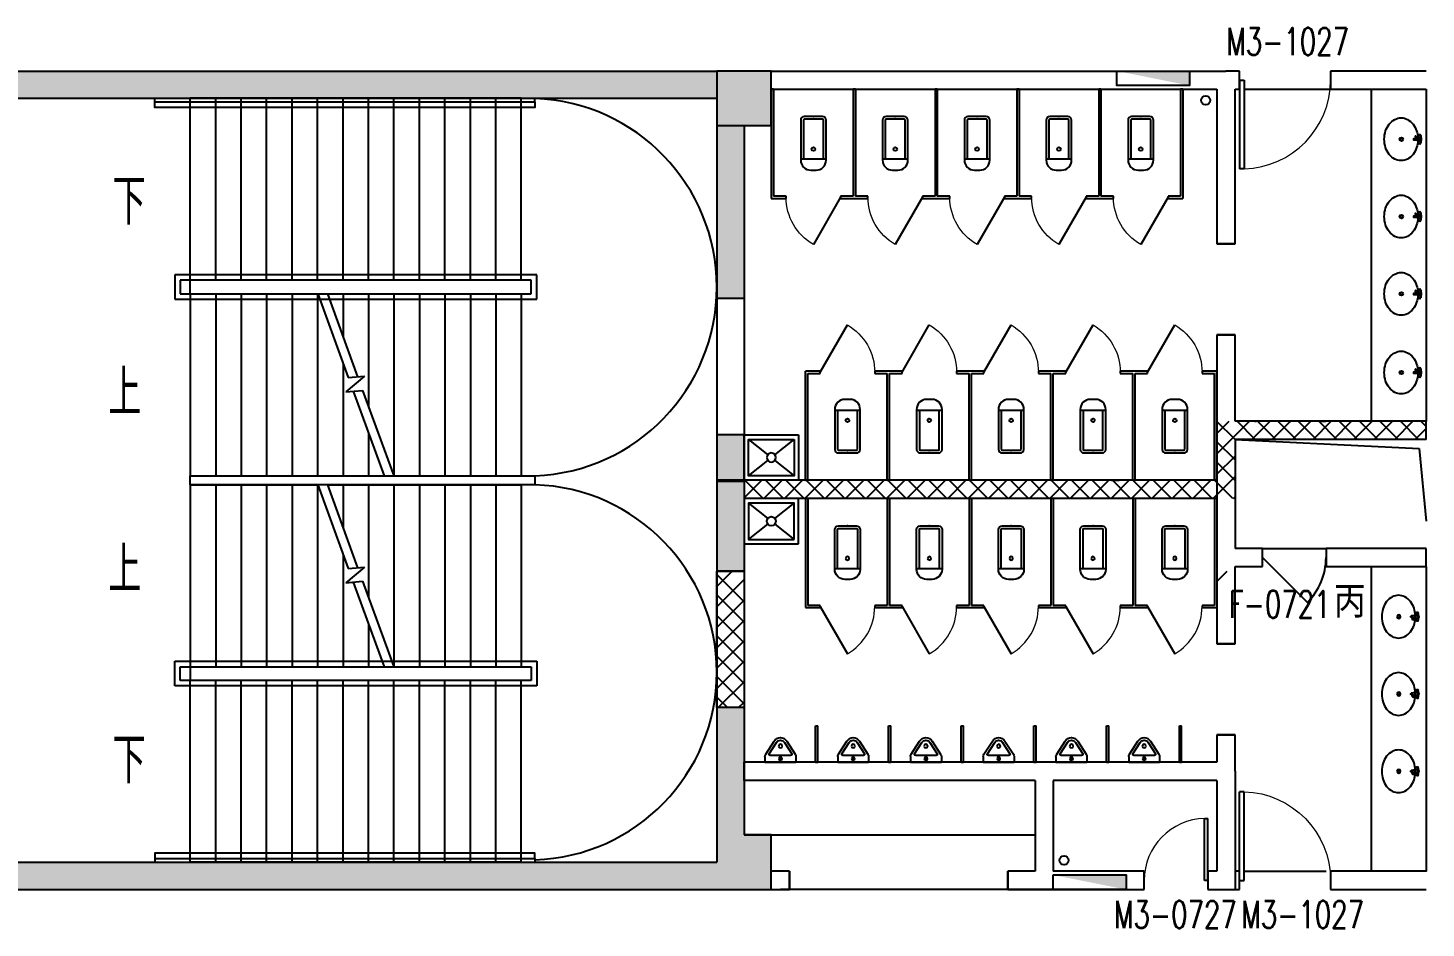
# Model space of a CAD drawing. Extents: x 1456273 to 1532071, y 313528 to 416301.
# Drawn here: x 1466359 to 1481734, y 394641 to 404538 of the extents above; entities that cross this region are included whole.
import ezdxf

# ---------------------------------------------------------------- set-up
doc = ezdxf.new("R2010")
doc.units = 0
doc.header["$LTSCALE"] = 1000
doc.header["$MEASUREMENT"] = 0
doc.linetypes.add('DASH', pattern=[0.35, 0.25, -0.1])
doc.layers.add('body', color=30, linetype='Continuous')
doc.layers.add('消防', color=222, linetype='Continuous')
doc.styles.add('_TCH_DIM', font='SIMPLEX', dxfattribs={"bigfont": 'GBCBIG'})
doc.styles.add('_TCH_WINDOW', font='txt.shx', dxfattribs={"height": 3.5, "bigfont": 'hztxt.shx'})

# ---------------------------------------------------------------- blocks, each defined once
blk = doc.blocks.new('cde')
at = {"layer": '消防'}
blk.add_hatch(color=256, dxfattribs=at).paths.add_polyline_path([(-873426.7166632321, -271674.3896962288), (-874226.7166632321, -271674.3896962288), (-873426.7166632321, -271834.3896962288)])
blk.add_lwpolyline([(-874226.7166632321, -271674.3896962288), (-873426.7166632321, -271674.3896962288), (-873426.7166632321, -271834.3896962288), (-874226.7166632321, -271834.3896962288)], close=True, dxfattribs=at)
blk = doc.blocks.new('$lvtry$00000201')
for p, q in [((-139.7834388052433, -40.0000000100008, 1e-08), (-139.7834388052433, -479.6564289897615, 1e-08)), ((-109.7834388052506, -40.0000000100008, 1e-08), (-109.7834388052433, -469.6564289897615, 1e-08)), ((99.78343880524335, -1.000080374069512e-08, 1e-08), (-99.78343880524335, -1.000080374069512e-08, 1e-08)), ((99.78343880524335, -30.0000000100008, 1e-08), (-99.78343880524335, -30.0000000100008, 1e-08)), ((109.7834388052361, -469.6564289897615, 1e-08), (109.7834388052361, -40.0000000100008, 1e-08)), ((139.7834388052361, -479.6564289897615, 1e-08), (139.7834388052433, -40.0000000100008, 1e-08)), ((139.7834388052361, -469.6564289897615, 1e-08), (-139.7834388052433, -469.6564289897615, 1e-08)), ((-29.78343880524335, -589.6564289897615, 1e-08), (29.78343880523607, -589.6564289897615, 1e-08))]:
    blk.add_line(p, q)
blk.add_circle((0, -358.6146012114659, 1e-08), 20)
for centre, radius, start, end in [((-99.78343880524335, -40.0000000100008, 1e-08), 40, 90, 180), ((-99.78343880525063, -40.0000000100008, 1e-08), 10, 90, 180), ((99.78343880523607, -40.0000000100008, 1e-08), 40, 0, 90), ((99.78343880523607, -40.0000000100008, 1e-08), 10, 0, 90), ((-29.78343880524335, -479.6564289897615, 1e-08), 110, 180, 270), ((29.78343880523607, -479.6564289897615, 1e-08), 110, 270, 0)]:
    blk.add_arc(centre, radius, start, end)
blk.add_point((0, 0))
blk = doc.blocks.new('$TCHSYS$APDOOR2D')
blk.add_line((0.5, 0), (9.094947017729283e-16, 0.8660254037844392))
at = {"lineweight": 13}
blk.add_arc((0.5, 0), 1, 120, 180, dxfattribs=at)
blk = doc.blocks.new('$DorLib2D$00000001')
for p, q in [((0.45, 0.9750000000000001), (0.5000000000000002, 0.9750000000000001)), ((0.45, 0), (0.45, 0.9750000000000001)), ((0.5, 0), (0.5, 0.9750000000000001)), ((0.5, 0), (0.45, 0))]:
    blk.add_line(p, q)
at = {"lineweight": 13}
blk.add_arc((0.475, 0), 0.975, 91.4692835813538, 180, dxfattribs=at)
blk = doc.blocks.new('$lvtry$00000194')
for p, q in [((-16.69233925083245, -26.52828659578518, 1e-08), (-16.69233925083245, -16.69233926081506, 1e-08)), ((16.69233925080334, -26.52828659578518, 1e-08), (16.69233925080334, -16.69233926081506, 1e-08))]:
    blk.add_line(p, q)
at = {"elevation": 1e-08}
blk.add_lwpolyline([(13.72152649859345, -39.03689486999792, -0.06737355819839203), (92.26126355512679, -53.38288950382048, -0.08815154047699353), (166.1700935788249, -92.90564140197239, -0.1052687078231532), (218.0973696844812, -155.2963535393974, -0.1216849278553274), (235, -223.7203959214821, -0.121684927855334), (218.0973696844885, -292.1444383035814, -0.1052687078231275), (166.1700935788467, -354.5351504409991, -0.08815154047698223), (92.26126355514862, -394.057902339162, -0.07896630954085203), (7.275957614183426e-12, -408.7203959214967, -0.07896630954085819), (-92.26126355513406, -394.0579023391729, -0.08815154047700312), (-166.1700935788322, -354.535150441021, -0.1052687078231533), (-218.0973696844885, -292.144438303596, -0.1216849278553274), (-235, -223.7203959215112, -0.1216849278553497), (-218.0973696844958, -155.2963535394192, -0.1052687078231637), (-166.170093578854, -92.90564140199422, -0.08815154047699322), (-92.26126355514862, -53.38288950383139, -0.05993496726570368), (-22.52397154361825, -39.57398654198914, -0.05993496726570368)], format="xyb", dxfattribs=at)
for centre, radius in [((-1.455191522836685e-11, -26.52828659578518, 1e-08), 16.69233925081608), ((-7.275957614183426e-12, -221.4316481974711, 1e-08), 20), ((-7.275957614183426e-12, -221.4316481974711, 1e-08), 15)]:
    blk.add_circle(centre, radius)
for centre, radius, start, end in [((-40.18135723996966, -17.32147236583114, 1e-08), 10.06450358181337, 106.6095606707905, 258.1648168314234), ((-64.2878101370734, 250.1618107285321, 1e-08), 258.7112282179222, 274.7069152505645, 282.3731635936319), ((-74.62124779871374, -196.6875086797954, 1e-08), 172.5795059260873, 71.36004855192897, 79.18732016849276), ((-28.90521497542795, -63.30408876373258, 1e-08), 6.774339234079719, 155.3439801166094, 308.3224154564381), ((-170.98009125526, 35.25583087861014, 1e-08), 166.2489730946692, 324.8410728659358, 338.1337180303948), ((-170.98009125526, 35.25583087861014, 1e-08), 169.652629299969, 324.8410728659358, 331.3523341770557), ((-28.90521497542795, -63.30408876373258, 1e-08), 3.370683028779979, 155.3439801166094, 308.3224154564381), ((100.4320496943401, -178.0699382033345, 1e-08), 169.6526292999691, 132.31406139628, 138.8253227074418), ((100.4320496943401, -178.0699382033345, 1e-08), 166.2489730946693, 125.5326775435753, 138.8253227074418), ((-12.26054571814893, -42.12725045696425, 1e-08), 10.59940537502004, 201.8923753688994, 261.7740202046142), ((-1.455191522836685e-11, -16.69233926081506, 1e-08), 16.69233925081608, 0, 180), ((-381.0866100194544, -98.94153783039656, 1e-08), 372.2172360846195, 2.398242787226626, 6.762688832811939), ((-1.455191522836685e-11, -79.69124362275761, 1e-08), 9.902517937004529, 201.7836930227817, 338.2163069772183), ((64.28781013704429, 250.1618107285321, 1e-08), 258.7112282179222, 257.626836406368, 265.2930847494355), ((381.0866100194253, -98.94153783036745, 1e-08), 372.2172360846195, 170.1008309111423, 177.6017572127734), ((74.62124779877195, -196.6875086797954, 1e-08), 172.5795059260873, 100.8126798315072, 110.4190736218762), ((40.18135723994055, -17.32147236583114, 1e-08), 10.06450358181337, 281.8351831685765, 73.39043932920947)]:
    blk.add_arc(centre, radius, start, end)
blk.add_point((-1.455191522836685e-11, -16.69233926081506, 1e-08))
blk = doc.blocks.new('$DorLib2D$00000114')
at = {"color": 0}
blk.add_line((0.4999999999999964, 3.552713678800501e-15), (-0.2071067811864751, 0.7071067811864857), dxfattribs=at)
blk.add_arc((0.5000000000013856, -1.154631945610163e-12), 1.000000000001696, 135, 180, dxfattribs=at)
blk = doc.blocks.new('$lvtry$00000221')
for p, q in [((-170, 0, 1.00000000000001e-08), (170, -3.637978807091713e-12, 1.00000000000001e-08)), ((-170, -61.14835470659455, 1.00000000000001e-08), (-170, 0, 1.00000000000001e-08)), ((-161.8924622367413, -88.44343865486735, 1.00000000000001e-08), (-69.28203202271834, -230.5818163137155, 1.00000000000001e-08)), ((-124.1736286101077, -91.45901678963855, 1.00000000000001e-08), (-43.30126991269935, -215.5818163076256, 1.00000000000001e-08)), ((-115.7951361627565, -76, 1.00000000000001e-08), (115.7951365941481, -76, 1.00000000000001e-08)), ((43.301270463322, -215.5818162915166, 1.00000000000001e-08), (124.1736290448607, -91.45901678449081, 1.00000000000001e-08)), ((69.28203258278518, -230.5818162812357, 1.00000000000001e-08), (161.8924622535633, -88.44343926462534, 1.00000000000001e-08)), ((170, -61.14835534217491, 1.00000000000001e-08), (170, -3.637978807091713e-12, 1.00000000000001e-08))]:
    blk.add_line(p, q)
for centre, radius in [((0, -38, 1.00000000000001e-08), 17.66628609890358), ((2.156957634724677e-07, -176.9798452330579, 1e-08), 20)]:
    blk.add_circle(centre, radius)
for centre, radius, start, end in [((-120, -61.14835470659455, 1.00000000000001e-08), 50, 180, 213.0863027744521), ((-115.7951361627565, -86, 1.00000000000001e-08), 10, 90, 213.0863027744521), ((115.7951365941481, -86, 1.00000000000001e-08), 10, 326.9136972608397, 90), ((120, -61.14835534217491, 1.00000000000001e-08), 50, 326.9136972608397, 0), ((2.706583472900093e-07, -190.5818162974756, 1.00000000000001e-08), 80.00000000000118, 210.0000000135458, 330.0000000132417), ((2.706583472900093e-07, -190.5818163002696, 1.00000000000001e-08), 49.99999999860439, 210.0000000102977, 330.00000001059)]:
    blk.add_arc(centre, radius, start, end)
blk.add_point((0, -38, 1.00000000000001e-08))
blk = doc.blocks.new('$lvtry$00000012')
for p, q in [((-250, -50, 1e-08), (-39.04344047215272, -218.7652476222793, 1e-08)), ((39.04344047215272, -218.7652476222793, 1e-08), (250, -50, 1e-08)), ((-250, -450, 1e-08), (-39.04344047215272, -281.2347523777207, 1e-08)), ((39.04344047215272, -281.2347523777244, 1e-08), (250, -450, 1e-08))]:
    blk.add_line(p, q)
at = {"elevation": 1e-08}
for points in [[(300, -500), (300, 0), (-300, 0), (-300, -500)], [(250, -450), (250, -50), (-250, -50), (-250, -450)]]:
    blk.add_lwpolyline(points, close=True, dxfattribs=at)
blk.add_circle((0, -250, 1e-08), 50)

msp = doc.modelspace()

# ---------------------------------------------------------------- hatches: boundary and pattern name
at = {"layer": 'body'}
for points in [[(1466134.255570131, 404064.5067243195), (1466134.255570131, 403764.5067243195), (1473934.255570131, 403764.5067243209), (1473934.255570131, 404064.5067243209)], [(1473934.255570123, 403464.5067243769), (1474534.255570123, 403464.5067243769), (1474534.255570123, 404064.5067243769), (1473934.255570123, 404064.5067243769)], [(1474234.255570141, 403464.4989118238), (1473934.255570141, 403464.4989118246), (1473934.255570131, 401564.4989118829), (1474234.255570131, 401564.4989118822)], [(1473934.255570135, 400064.4989118826), (1473934.255570133, 399551.9177172111), (1474234.255570133, 399551.9177172107), (1474234.255570135, 400064.4989118822)], [(1473934.255570021, 399564.5067225902), (1473934.255570128, 398564.4989118826), (1474234.255570128, 398564.4989118822), (1474234.255570048, 399564.5067225902)], [(1473934.255570123, 395664.5067243769), (1474234.255570123, 395664.5067243769), (1474234.255570128, 397064.4989118822), (1473934.255570128, 397064.4989118827)], [(1473934.255570123, 395064.5067243769), (1474534.255570123, 395064.5067243769), (1474534.255570123, 395664.5067243769), (1473934.255570123, 395664.5067243769)], [(1466134.255570131, 395364.5067243188), (1466134.255570131, 395064.5067243188), (1473934.255570131, 395064.5067243201), (1473934.255570131, 395364.5067243201)]]:
    msp.add_hatch(color=256, dxfattribs=at).paths.add_polyline_path(points)

# ---------------------------------------------------------------- linework, layer by layer
for p, q in [((1466134.255570131, 404064.5067243195), (1473934.255570131, 404064.5067243209)), ((1474534.255570123, 404064.5067243769), (1473934.255570123, 404064.5067243769)), ((1473934.255570123, 404064.5067243769), (1473934.255570123, 403464.5067243769)), ((1474534.255570272, 404064.5067243346), (1479534.255570056, 404064.5067243219)), ((1474534.255570123, 403464.5067243769), (1474534.255570123, 404064.5067243769)), ((1479684.255570221, 404064.5067243399), (1479534.255570056, 404064.5067243219)), ((1479684.255570221, 403864.5067243539), (1479684.255570221, 404064.5067243399)), ((1481734.255570022, 404064.5067243648), (1480684.255570068, 404064.50672434)), ((1480684.255570068, 404064.50672434), (1480684.255570068, 403864.5067243459)), ((1466134.255570131, 403764.5067243195), (1473934.255570131, 403764.5067243209)), ((1467934.25557014, 403764.5067243167), (1473934.255570131, 403764.5067243153)), ((1467934.255570131, 403764.5067243783), (1473934.255570123, 403764.5067243769)), ((1471784.255570114, 403764.506724312), (1468144.255570114, 403764.506724312)), ((1468144.255570114, 401764.506724312), (1468144.255570114, 403764.506724312)), ((1468424.255570114, 401764.506724312), (1468424.255570114, 403764.506724312)), ((1468704.255570114, 401764.506724312), (1468704.255570114, 403764.506724312)), ((1468984.255570114, 401764.506724312), (1468984.255570114, 403764.506724312)), ((1469264.255570114, 401764.506724312), (1469264.255570114, 403764.506724312)), ((1469544.255570114, 401764.506724312), (1469544.255570114, 403764.506724312)), ((1469824.255570114, 401764.506724312), (1469824.255570114, 403764.506724312)), ((1470104.255570114, 401764.506724312), (1470104.255570114, 403764.506724312)), ((1470384.255570114, 401764.506724312), (1470384.255570114, 403764.506724312)), ((1470664.255570114, 401764.506724312), (1470664.255570114, 403764.506724312)), ((1470944.255570114, 401764.506724312), (1470944.255570114, 403764.506724312)), ((1471224.255570114, 401764.506724312), (1471224.255570114, 403764.506724312)), ((1471504.255570114, 401764.506724312), (1471504.255570114, 403764.506724312)), ((1471784.255570114, 401764.506724312), (1471784.255570114, 403764.506724312)), ((1473934.255570131, 403764.5067243153), (1473934.255570113, 395364.5067243158)), ((1473934.255570123, 403764.5067243769), (1473934.255570104, 395364.5067243774)), ((1474534.255570272, 403864.5067243208), (1479434.255570055, 403864.5067243316)), ((1474534.255570123, 403864.5067243428), (1474534.255570126, 402664.0067243449)), ((1474559.255570123, 403864.5067243428), (1474534.255570123, 403864.5067243428)), ((1474559.255570123, 403864.5067243428), (1474559.255570126, 402689.0067243449)), ((1475434.255570114, 403864.5067243424), (1475434.255570023, 402689.0067243458)), ((1475459.255570114, 403864.5067243424), (1475434.255570114, 403864.5067243424)), ((1475459.255570114, 403864.5067243424), (1475459.255570126, 402689.0067243458)), ((1476334.255570106, 403864.5067243431), (1476334.255570126, 402689.0067243467)), ((1476359.255570106, 403864.5067243431), (1476334.255570106, 403864.5067243431)), ((1476359.255570106, 403864.5067243431), (1476359.255570126, 402689.0067243468)), ((1477234.255570097, 403864.5067243266), (1477234.255570023, 402689.0067243477)), ((1477259.255570097, 403864.5067243266), (1477234.255570097, 403864.5067243266)), ((1477259.255570097, 403864.5067243266), (1477259.255570126, 402689.0067243477)), ((1478134.255570089, 403864.5067243266), (1478134.255570126, 402689.0067243486)), ((1478159.255570089, 403864.5067243266), (1478134.255570089, 403864.5067243266)), ((1478159.255570089, 403864.5067243266), (1478159.255570126, 402689.0067243486)), ((1479034.25557008, 403864.5067243266), (1479034.255570023, 402689.0067243495)), ((1479059.25557008, 403864.5067243266), (1479034.25557008, 403864.5067243266)), ((1479059.25557008, 403864.5067243266), (1479059.255570023, 402664.0067243496)), ((1479434.255570055, 403864.5067243316), (1479434.255570072, 402164.5067243535)), ((1479634.255570061, 402164.5067243548), (1479634.255570054, 403864.5067243429)), ((1479634.255570054, 403864.5067243429), (1479684.255570221, 403864.5067243539)), ((1479734.255570083, 403864.5067243219), (1480859.255570083, 403864.5067243219)), ((1480684.255570068, 403864.5067243459), (1481734.255570022, 403864.5067243813)), ((1473934.255570123, 403464.5067243769), (1474534.255570123, 403464.5067243769)), ((1473934.255570141, 403464.4989118246), (1473934.255570131, 401564.4989118829)), ((1474234.255570141, 403464.4989118238), (1474234.255570131, 401564.4989118822)), ((1474696.755570068, 402689.0067244747), (1474559.255570126, 402689.0067243449)), ((1474696.755570068, 402664.0067242959), (1474696.755570068, 402689.0067244747)), ((1475434.255570023, 402689.0067243458), (1475296.755570068, 402689.0067244752)), ((1475296.755570068, 402689.0067244752), (1475296.755570068, 402664.0067242951)), ((1475596.755570068, 402689.0067243664), (1475459.255570126, 402689.0067243458)), ((1475596.755570068, 402664.006724346), (1475596.755570068, 402689.0067243664)), ((1476334.255570126, 402689.0067243467), (1476196.755570068, 402689.006724367)), ((1476196.755570068, 402689.006724367), (1476196.755570068, 402664.0067243466)), ((1476496.755570068, 402689.0067243369), (1476359.255570126, 402689.0067243468)), ((1476496.755570068, 402664.0067243469), (1476496.755570068, 402689.0067243369)), ((1477234.255570023, 402689.0067243477), (1477096.755570068, 402689.0067243375)), ((1477096.755570068, 402689.0067243375), (1477096.755570068, 402664.0067243475)), ((1477396.755570068, 402689.0067244095), (1477259.255570126, 402689.0067243477)), ((1477396.755570068, 402664.0067243479), (1477396.755570068, 402689.0067244095)), ((1478134.255570126, 402689.0067243486), (1477996.755570068, 402689.0067244101)), ((1477996.755570068, 402689.0067244101), (1477996.755570068, 402664.0067243485)), ((1478296.755570068, 402689.0067242976), (1478159.255570126, 402689.0067243486)), ((1478296.755570068, 402664.0067243059), (1478296.755570068, 402689.0067242976)), ((1479034.255570023, 402689.0067243495), (1478896.755570068, 402689.0067242982)), ((1478896.755570068, 402689.0067242982), (1478896.755570068, 402664.0067243102)), ((1474534.255570126, 402664.0067243449), (1474696.755570068, 402664.0067242959)), ((1475296.755570068, 402664.0067242951), (1475446.755570123, 402664.0067243438)), ((1475446.755570114, 402664.0067243424), (1475596.755570068, 402664.006724346)), ((1476196.755570068, 402664.0067243466), (1476346.755570114, 402664.0067243433)), ((1476346.755570106, 402664.0067243431), (1476496.755570068, 402664.0067243469)), ((1477096.755570068, 402664.0067243475), (1477246.755570106, 402664.006724344)), ((1477246.755570097, 402664.0067243431), (1477396.755570068, 402664.0067243479)), ((1477996.755570068, 402664.0067243485), (1478146.755570097, 402664.006724344)), ((1478146.755570089, 402664.0067243431), (1478296.755570068, 402664.0067243059)), ((1478896.755570068, 402664.0067243102), (1479059.255570023, 402664.0067243496)), ((1479434.255570072, 402164.5067243535), (1479634.255570061, 402164.5067243548)), ((1467974.255569894, 401824.5067242992), (1467974.255569894, 401554.5067242992)), ((1471954.255569894, 401824.5067242992), (1467974.255569894, 401824.5067242992)), ((1468034.255570475, 401764.5067243304), (1468034.255570475, 401614.5067242992)), ((1471894.255570475, 401764.5067243304), (1468034.255570475, 401764.5067243304)), ((1468144.255570114, 401614.506724312), (1468144.255570114, 401764.506724312)), ((1471784.255570114, 401764.506724312), (1468144.255570114, 401764.506724312)), ((1471894.255570475, 401614.5067242992), (1471894.255570475, 401764.5067243304)), ((1471954.255569894, 401554.5067242992), (1471954.255569894, 401824.5067242992)), ((1468034.255570475, 401614.5067242992), (1471894.255570475, 401614.5067242992)), ((1468144.255570114, 401614.506724312), (1469547.046172309, 401614.5067242968)), ((1468144.255570114, 401614.506724312), (1468144.255570114, 399614.506724312)), ((1468424.255570114, 401614.506724312), (1468424.255570114, 399614.506724312)), ((1468704.255570114, 401614.506724312), (1468704.255570114, 399614.506724312)), ((1468984.255570114, 401614.506724312), (1468984.255570114, 399614.506724312)), ((1469264.255570114, 401614.506724312), (1469264.255570114, 399614.506724312)), ((1469544.255570114, 401614.506724312), (1469544.255570114, 399614.506724312)), ((1469547.046172412, 401614.5067242968), (1469881.960414826, 400694.4126518515)), ((1469653.464967712, 401614.5067242968), (1471784.255570114, 401614.506724312)), ((1469653.464967761, 401614.5067242968), (1469985.093841764, 400703.4383890069)), ((1469824.255570114, 401614.506724312), (1469824.255570068, 401145.301772708)), ((1470104.255570114, 401614.506724312), (1470104.255570129, 400376.071003503)), ((1470384.255570114, 401614.506724312), (1470384.255570114, 399614.506724312)), ((1470664.255570114, 401614.506724312), (1470664.255570114, 399614.506724312)), ((1470944.255570114, 401614.506724312), (1470944.255570114, 399614.506724312)), ((1471224.255570114, 401614.506724312), (1471224.255570114, 399614.506724312)), ((1471504.255570114, 401614.506724312), (1471504.255570114, 399614.506724312)), ((1471784.255570114, 401614.506724312), (1471784.255570114, 399614.506724312)), ((1467974.255569894, 401554.5067242992), (1471954.255569894, 401554.5067242992)), ((1473934.255570156, 401564.4989118826), (1473934.255570142, 397064.4989118826)), ((1473934.255570147, 401564.4989119441), (1473934.255570133, 397064.4989119441)), ((1474234.255570131, 401564.4989118822), (1473934.255570131, 401564.4989118829)), ((1474234.255570142, 401564.4989118822), (1474234.255570128, 397064.4989118822)), ((1479634.255570068, 401164.5067243549), (1479434.25557008, 401164.5067243535)), ((1479434.25557008, 401164.5067243535), (1479434.255570082, 400114.5067243046)), ((1479634.255570079, 400214.506724293), (1479634.255570068, 401164.5067243549)), ((1469824.255570068, 400852.9424448386), (1469824.255570114, 399614.506724312)), ((1470059.712476528, 400709.9686487518), (1469853.672079382, 400537.0709988508)), ((1469881.960414826, 400694.4126518515), (1470059.712476528, 400709.9686487518)), ((1474909.255570134, 399564.5067225982), (1474909.255570126, 400765.006722582)), ((1475071.755570068, 400765.006722654), (1474909.255570126, 400765.006722582)), ((1474934.255570134, 399564.5067225982), (1474934.255570126, 400740.006722582)), ((1474934.255570126, 400740.006722582), (1475071.755570068, 400740.0067226916)), ((1475071.755570068, 400740.0067226916), (1475071.755570068, 400765.006722654)), ((1475821.755570125, 400765.0067225818), (1475671.755570068, 400765.0067226538)), ((1475671.755570068, 400765.0067226538), (1475671.755570068, 400740.0067226923)), ((1475671.755570068, 400740.0067226923), (1475809.255570126, 400740.006722583)), ((1475809.255570125, 399564.5067225992), (1475809.255570126, 400740.006722583)), ((1475971.755570068, 400765.0067225831), (1475821.755570117, 400765.0067225818)), ((1475834.255570125, 399564.5067225992), (1475834.255570126, 400740.006722583)), ((1475834.255570126, 400740.006722583), (1475971.755570068, 400740.0067225531)), ((1475971.755570068, 400740.0067225531), (1475971.755570068, 400765.0067225831)), ((1476721.755570117, 400765.0067225827), (1476571.755570068, 400765.0067225838)), ((1476571.755570068, 400765.0067225838), (1476571.755570068, 400740.0067225538)), ((1476571.755570068, 400740.0067225538), (1476709.255570126, 400740.0067225839)), ((1476709.255570117, 399564.5067225992), (1476709.255570126, 400740.0067225839)), ((1476871.755570068, 400765.006722584), (1476721.755570109, 400765.0067225818)), ((1476734.255570117, 399564.5067225992), (1476734.255570126, 400740.0067225839)), ((1476734.255570126, 400740.0067225839), (1476871.755570068, 400740.0067225953)), ((1476871.755570068, 400740.0067225953), (1476871.755570068, 400765.006722584)), ((1477621.755570109, 400765.0067225827), (1477471.755570068, 400765.0067225847)), ((1477471.755570068, 400765.0067225847), (1477471.755570068, 400740.0067225959)), ((1477471.755570068, 400740.0067225959), (1477609.255570126, 400740.0067225848)), ((1477609.255570109, 399564.5067225992), (1477609.255570126, 400740.0067225848)), ((1477771.755570068, 400765.0067225849), (1477621.7555701, 400765.0067225818)), ((1477634.255570109, 399564.5067225992), (1477634.255570126, 400740.0067225848)), ((1477634.255570126, 400740.0067225848), (1477771.755570068, 400740.006722555)), ((1477771.755570068, 400740.006722555), (1477771.755570068, 400765.0067225849)), ((1478521.7555701, 400765.0067225827), (1478371.755570068, 400765.0067225856)), ((1478371.755570068, 400765.0067225856), (1478371.755570068, 400740.0067225557)), ((1478371.755570068, 400740.0067225557), (1478509.255570126, 400740.0067225858)), ((1478509.2555701, 399564.5067225992), (1478509.255570126, 400740.0067225858)), ((1478671.755570068, 400765.0067226109), (1478521.755570092, 400765.0067225818)), ((1478534.2555701, 399564.5067225992), (1478534.255570126, 400740.0067225858)), ((1478534.255570126, 400740.0067225858), (1478671.755570068, 400740.0067226955)), ((1478671.755570068, 400740.0067226955), (1478671.755570068, 400765.0067226109)), ((1479434.255570126, 400765.0067225867), (1479271.755570068, 400765.0067226141)), ((1479271.755570068, 400765.0067226141), (1479271.755570068, 400740.0067226962)), ((1479271.755570068, 400740.0067226962), (1479409.255570126, 400740.0067225867)), ((1479409.255570092, 399564.5067225827), (1479409.255570126, 400740.0067225867)), ((1479434.255570092, 399564.5067225827), (1479434.255570126, 400765.0067225867)), ((1469853.672079382, 400537.0709988508), (1470039.72476765, 400553.3534277835)), ((1469936.591340715, 400544.3276906282), (1470275.04617245, 399614.5067242968)), ((1470039.72476765, 400553.3534277835), (1470381.464967768, 399614.5067242968)), ((1479434.255570082, 400079.4920634076), (1479569.270230963, 400214.5067242892)), ((1479434.255570081, 399854.98566038), (1479793.776633992, 400214.5067242908)), ((1479634.255570083, 400011.9548753162), (1479434.255570082, 400211.9548753164)), ((1481734.255570055, 400214.5067243046), (1479634.255570079, 400214.506724293)), ((1479856.210124121, 400014.5067243049), (1479656.210124136, 400214.5067242899)), ((1479818.283037032, 400014.506724305), (1480018.28303702, 400214.5067242924)), ((1480080.716527147, 400014.5067243049), (1479880.716527161, 400214.5067242914)), ((1480042.789440059, 400014.5067243049), (1480242.789440048, 400214.5067242939)), ((1480305.222930174, 400014.5067243049), (1480105.222930186, 400214.5067242931)), ((1480267.295843086, 400014.5067243049), (1480467.295843077, 400214.5067242956)), ((1480529.729333201, 400014.5067243048), (1480329.729333211, 400214.5067242946)), ((1480491.802246113, 400014.5067243049), (1480691.802246105, 400214.5067242972)), ((1480754.235736228, 400014.5067243048), (1480554.235736236, 400214.5067242963)), ((1480716.308649139, 400014.5067243049), (1480916.308649133, 400214.5067242987)), ((1480978.742139255, 400014.5067243048), (1480778.742139261, 400214.5067242979)), ((1480940.815052166, 400014.5067243048), (1481140.815052161, 400214.5067243003)), ((1481203.248542281, 400014.5067243048), (1481003.248542286, 400214.5067242995)), ((1481165.321455193, 400014.5067243048), (1481365.32145519, 400214.506724302)), ((1481427.754945308, 400014.5067243046), (1481227.754945312, 400214.5067243011)), ((1481389.827858219, 400014.5067243046), (1481589.827858218, 400214.5067243035)), ((1481652.261348335, 400014.5067243046), (1481452.261348337, 400214.5067243027)), ((1481734.255570067, 400157.0189055988), (1481676.767751362, 400214.5067243042)), ((1481734.255570055, 400014.5067243046), (1481734.255570055, 400214.5067243046)), ((1470104.255570129, 400083.7116757352), (1470104.255570114, 399614.506724312)), ((1473934.255570135, 400064.4989118826), (1473934.255570133, 399551.9177172111)), ((1474234.255570135, 400064.4989118822), (1473934.255570135, 400064.4989118826)), ((1474234.255570135, 400064.4989118822), (1474234.255570133, 399551.9177172107)), ((1479434.255570082, 400114.5067243053), (1479434.255569953, 399564.5067225894)), ((1481614.334261246, 400014.5067243046), (1481734.255570072, 400134.4280331311)), ((1479634.255570082, 399787.4484722898), (1479434.255570082, 399987.4484722908)), ((1479634.255570083, 400014.506724305), (1481660.427838018, 399913.6404129512)), ((1479634.255569991, 400014.5067242905), (1479634.255570082, 399464.5067225972)), ((1481734.255570055, 400014.5067243046), (1479634.255569991, 400014.5067242905)), ((1481660.427838018, 399913.6404129512), (1481734.2555701, 399114.5067243021)), ((1479434.25557008, 399630.4792573521), (1479634.255570082, 399830.4792573547)), ((1479634.255570082, 399562.9420692632), (1479434.255570081, 399762.9420692651)), ((1468144.255570114, 399614.506724312), (1470275.046172449, 399614.5067242968)), ((1470381.4649678, 399614.5067242968), (1471784.255570114, 399614.506724312)), ((1479392.789440043, 399364.5067242886), (1479634.255570082, 399605.972854328)), ((1468144.255570114, 399514.5067243123), (1469547.046172517, 399514.5067242968)), ((1468144.255570114, 399514.5067243123), (1468144.255570114, 397514.5067243123)), ((1468424.255570114, 399514.5067243123), (1468424.255570114, 397514.5067243123)), ((1468704.255570114, 399514.5067243123), (1468704.255570114, 397514.5067243123)), ((1468984.255570114, 399514.5067243123), (1468984.255570114, 397514.5067243123)), ((1469264.255570114, 399514.5067243123), (1469264.255570114, 397514.5067243123)), ((1469544.255570114, 399514.5067243123), (1469544.255570114, 397514.5067243123)), ((1469547.046172473, 399514.5067242968), (1469881.960415001, 398594.4126513555)), ((1469653.464967876, 399514.5067242968), (1471784.255570114, 399514.5067243123)), ((1469653.464967822, 399514.5067242968), (1469985.093842029, 398603.4383885188)), ((1469824.255570114, 399514.5067243123), (1469824.255570129, 399045.3017730287)), ((1470104.255570114, 399514.5067243123), (1470104.255570129, 398276.0710037578)), ((1470384.255570114, 399514.5067243123), (1470384.255570114, 397514.5067243123)), ((1470664.255570114, 399514.5067243123), (1470664.255570114, 397514.5067243123)), ((1470944.255570114, 399514.5067243123), (1470944.255570114, 397514.5067243123)), ((1471224.255570114, 399514.5067243123), (1471224.255570114, 397514.5067243123)), ((1471504.255570114, 399514.5067243123), (1471504.255570114, 397514.5067243123)), ((1471784.255570114, 399514.5067243123), (1471784.255570114, 397514.5067243123)), ((1473934.255570021, 399564.5067225902), (1473934.255570128, 398564.4989118826)), ((1474234.255570048, 399564.5067225902), (1473934.255570021, 399564.5067225902)), ((1474234.255570133, 399551.9177172107), (1473934.255570133, 399551.9177172111)), ((1474234.255570139, 399369.6201222854), (1474429.142170436, 399564.5067225832)), ((1474234.255570048, 399564.5067225902), (1474234.255570128, 398564.4989118822)), ((1479434.255569953, 399564.5067225894), (1474234.255570048, 399564.5067225902)), ((1474444.537242415, 399364.5067225975), (1474244.53724243, 399564.5067225826)), ((1474453.648573477, 399364.5067225975), (1474653.648573464, 399564.5067225838)), ((1474669.043645442, 399364.5067225971), (1474469.043645456, 399564.5067225833)), ((1474678.154976503, 399364.5067225971), (1474878.154976491, 399564.5067225845)), ((1474893.55004847, 399364.5067225965), (1474693.550048483, 399564.5067225839)), ((1474902.66137953, 399364.5067225965), (1475102.661379518, 399564.5067225851)), ((1474909.255570134, 399564.5067225982), (1474934.255570134, 399564.5067225982)), ((1475118.056451497, 399364.5067225961), (1474918.056451509, 399564.5067225846)), ((1475127.167782556, 399364.506722596), (1475327.167782546, 399564.5067225858)), ((1475342.562854524, 399364.5067225955), (1475142.562854534, 399564.5067225852)), ((1475351.674185582, 399364.5067225955), (1475551.674185573, 399564.5067225863)), ((1475567.069257552, 399364.506722595), (1475367.069257561, 399564.5067225858)), ((1475576.180588609, 399364.506722595), (1475776.1805886, 399564.5067225869)), ((1475791.575660579, 399364.5067225944), (1475591.575660587, 399564.5067225863)), ((1475800.686991635, 399364.5067225944), (1476000.686991628, 399564.5067225875)), ((1475809.255570125, 399564.5067225992), (1475834.255570125, 399564.5067225992)), ((1476016.082063606, 399364.506722594), (1475816.082063613, 399564.506722587)), ((1476025.193394661, 399364.5067225939), (1476225.193394655, 399564.5067225882)), ((1476240.588466633, 399364.5067225936), (1476040.588466639, 399564.5067225879)), ((1476249.699797687, 399364.5067225934), (1476449.699797683, 399564.5067225889)), ((1476465.09486966, 399364.506722593), (1476265.094869665, 399564.5067225883)), ((1476474.206200713, 399364.506722593), (1476674.20620071, 399564.5067225895)), ((1476689.601272688, 399364.5067225924), (1476489.601272691, 399564.5067225889)), ((1476698.712603739, 399364.5067225924), (1476898.712603737, 399564.5067225901)), ((1476709.255570117, 399564.5067225992), (1476734.255570117, 399564.5067225992)), ((1476914.107675715, 399364.5067225918), (1476714.107675717, 399564.5067225896)), ((1476923.219006766, 399364.5067225918), (1477123.219006764, 399564.5067225908)), ((1477138.614078742, 399364.5067225914), (1476938.614078743, 399564.5067225902)), ((1477147.725409792, 399364.5067225914), (1477347.725409792, 399564.5067225912)), ((1477363.12048177, 399364.506722591), (1477163.12048177, 399564.506722591)), ((1477372.231812818, 399364.5067225909), (1477572.231812819, 399564.5067225919)), ((1477587.626884797, 399364.5067225904), (1477387.626884796, 399564.5067225916)), ((1477596.738215844, 399364.5067225904), (1477796.738215847, 399564.5067225926)), ((1477609.255570109, 399564.5067225992), (1477634.255570109, 399564.5067225992)), ((1477812.133287824, 399364.5067225898), (1477612.133287822, 399564.5067225921)), ((1477821.244618871, 399364.50672259), (1478021.244618874, 399564.5067225933)), ((1478036.639690851, 399364.5067225893), (1477836.639690848, 399564.5067225927)), ((1478045.751021897, 399364.5067225894), (1478245.751021901, 399564.5067225939)), ((1478261.146093878, 399364.5067225889), (1478061.146093874, 399564.5067225934)), ((1478270.257424923, 399364.5067225888), (1478470.257424929, 399564.5067225944)), ((1478485.652496906, 399364.5067225883), (1478285.6524969, 399564.506722594)), ((1478494.763827949, 399364.5067225883), (1478694.763827956, 399564.5067225951)), ((1478509.2555701, 399564.5067225992), (1478534.2555701, 399564.5067225992)), ((1478710.158899933, 399364.5067225879), (1478510.158899926, 399564.5067225947)), ((1478719.270230975, 399364.5067225879), (1478919.270230983, 399564.5067225958)), ((1478934.66530296, 399364.5067225873), (1478734.665302952, 399564.5067225953)), ((1478943.776634002, 399364.5067225874), (1479143.776634011, 399564.5067225964)), ((1479159.171705987, 399364.5067225868), (1478959.171705978, 399564.5067225959)), ((1479168.283037028, 399364.5067225868), (1479368.283037038, 399564.5067225969)), ((1479383.678109015, 399364.5067225863), (1479183.678109004, 399564.5067225966)), ((1479608.184512031, 399364.5067242882), (1479408.184512019, 399564.5067242996)), ((1479409.255570092, 399564.5067225827), (1479434.255570092, 399564.5067225827)), ((1479434.255570093, 399564.5067225973), (1479434.255570095, 399364.4760940681)), ((1479634.255570082, 399464.5067225972), (1479634.255570167, 398814.5067243173)), ((1479434.255570201, 399364.5067225879), (1474234.255570047, 399364.5067225888)), ((1474909.255570134, 399364.4760940672), (1474909.255570126, 398163.976093987)), ((1474934.255570134, 399364.4760940672), (1474909.255570134, 399364.4760940672)), ((1474934.255570134, 399364.4760940672), (1474934.255570126, 398188.9760941226)), ((1475809.255570125, 399364.4760940663), (1475809.255570126, 398188.9760941217)), ((1475834.255570125, 399364.4760940663), (1475809.255570125, 399364.4760940663)), ((1475834.255570125, 399364.4760940663), (1475834.255570126, 398188.9760941217)), ((1476709.255570117, 399364.4760940663), (1476709.255570126, 398188.9760941208)), ((1476734.255570117, 399364.4760940663), (1476709.255570117, 399364.4760940663)), ((1476734.255570117, 399364.4760940663), (1476734.255570126, 398188.9760941208)), ((1477609.255570109, 399364.4760940663), (1477609.255570023, 398188.9760941198)), ((1477634.255570109, 399364.4760940663), (1477609.255570109, 399364.4760940663)), ((1477634.255570109, 399364.4760940663), (1477634.255570023, 398188.9760941198)), ((1478509.2555701, 399364.4760940663), (1478509.255570023, 398188.9760941189)), ((1478534.2555701, 399364.4760940663), (1478509.2555701, 399364.4760940663)), ((1478534.2555701, 399364.4760940663), (1478534.255570023, 398188.9760941189)), ((1479409.255570092, 399364.4760940827), (1479409.255570023, 398188.976094118)), ((1479434.255570092, 399364.4760940827), (1479409.255570092, 399364.4760940827)), ((1479434.255570201, 399364.5067225879), (1479434.255570083, 398714.5067243027)), ((1479434.255570092, 399364.4760940827), (1479434.255570023, 398163.9760939823)), ((1479617.295843069, 399364.5067242882), (1479634.255570082, 399381.4664513011)), ((1469824.255570129, 398752.9424450877), (1469824.255570114, 397514.5067243123)), ((1479434.255570083, 398714.5067243028), (1479434.255570101, 397764.506724333)), ((1479934.255570148, 398814.5067243294), (1479634.255570167, 398814.5067243173)), ((1479934.255570056, 398814.5067239675), (1480634.255570056, 398814.5067239673)), ((1479934.255570148, 398614.5067243), (1479934.255570148, 398814.5067243294)), ((1481734.255570055, 398814.5067243021), (1480634.255570148, 398814.5067243244)), ((1480634.255570148, 398814.5067243244), (1480634.255570148, 398614.5067242958)), ((1481734.255570055, 398614.5067243021), (1481734.255570055, 398814.5067243021)), ((1470059.712476528, 398609.9686487521), (1469853.672079382, 398437.0709988512)), ((1469881.960415001, 398594.4126513555), (1470059.712476528, 398609.9686487521)), ((1473934.255570146, 398396.1009149259), (1474102.653567102, 398564.4989118823)), ((1474234.255570128, 398564.4989118822), (1473934.255570128, 398564.4989118826)), ((1474234.255570131, 398227.7499784123), (1473934.255570146, 398527.7499783975)), ((1479434.255570099, 398452.2563797411), (1479546.503946914, 398564.5047565558)), ((1479634.255570085, 398614.5067243148), (1479934.255570148, 398614.5067243)), ((1479634.255570125, 397764.506724333), (1479634.255570085, 398614.5067243148)), ((1480634.255570148, 398614.5067242958), (1481734.255570055, 398614.5067243021)), ((1469853.672079382, 398437.0709988512), (1470039.724767911, 398453.353427295)), ((1469936.591340885, 398444.327690132), (1470275.046172447, 397514.5067243304)), ((1470039.724767911, 398453.353427295), (1470381.464967772, 397514.5067243304)), ((1473934.255570145, 398171.5945118986), (1474234.255570132, 398471.5945118855)), ((1474234.255570131, 398003.2435753864), (1473934.255570146, 398303.2435753716)), ((1473934.255570144, 397947.0881088711), (1474234.255570131, 398247.0881088582)), ((1474234.25557013, 397778.7371723603), (1473934.255570145, 398078.7371723454)), ((1474909.255570126, 398163.976093987), (1475071.755570068, 398163.9760940003)), ((1475071.755570068, 398188.9760940917), (1474934.255570126, 398188.9760941226)), ((1475071.755570068, 398163.9760940003), (1475071.755570068, 398188.9760940917)), ((1475809.255570126, 398188.9760941217), (1475671.755570068, 398188.9760940911)), ((1475671.755570068, 398188.9760940911), (1475671.755570068, 398163.9760940638)), ((1475671.755570068, 398163.9760940638), (1475821.755570125, 398163.9760940836)), ((1475821.755570117, 398163.9760940836), (1475971.755570068, 398163.9760941216)), ((1475971.755570068, 398188.9760941322), (1475834.255570126, 398188.9760941217)), ((1475971.755570068, 398163.9760941216), (1475971.755570068, 398188.9760941322)), ((1476709.255570126, 398188.9760941208), (1476571.755570068, 398188.9760941315)), ((1476571.755570068, 398188.9760941315), (1476571.755570068, 398163.9760941209)), ((1476571.755570068, 398163.9760941209), (1476721.755570117, 398163.9760940827)), ((1476721.755570109, 398163.9760940836), (1476871.755570068, 398163.9760941206)), ((1476871.755570068, 398188.9760942278), (1476734.255570126, 398188.9760941208)), ((1476871.755570068, 398163.9760941206), (1476871.755570068, 398188.9760942278)), ((1477609.255570023, 398188.9760941198), (1477471.755570068, 398188.9760942271)), ((1477471.755570068, 398188.9760942271), (1477471.755570068, 398163.9760941199)), ((1477471.755570068, 398163.9760941199), (1477621.755570109, 398163.9760940827)), ((1477621.7555701, 398163.9760940836), (1477771.755570068, 398163.976093984)), ((1477771.755570068, 398188.976094089), (1477634.255570023, 398188.9760941198)), ((1477771.755570068, 398163.976093984), (1477771.755570068, 398188.976094089)), ((1478509.255570023, 398188.9760941189), (1478371.755570068, 398188.9760940884)), ((1478371.755570068, 398188.9760940884), (1478371.755570068, 398163.9760939834)), ((1478371.755570068, 398163.9760939834), (1478521.7555701, 398163.9760940827)), ((1478521.755570092, 398163.9760940836), (1478671.755570068, 398163.9760940424)), ((1478671.755570068, 398188.9760941293), (1478534.255570023, 398188.9760941189)), ((1478671.755570068, 398163.9760940424), (1478671.755570068, 398188.9760941293)), ((1479409.255570023, 398188.976094118), (1479271.755570068, 398188.9760941286)), ((1479271.755570068, 398188.9760941286), (1479271.755570068, 398163.9760939757)), ((1479271.755570068, 398163.9760939757), (1479434.255570023, 398163.9760939823)), ((1470104.255570129, 397983.7116757505), (1470104.255570114, 397514.5067243123)), ((1473934.255570144, 397722.5817058437), (1474234.255570131, 398022.5817058306)), ((1474234.255570129, 397554.2307693342), (1473934.255570144, 397854.2307693195)), ((1473934.255570143, 397498.0753028162), (1474234.25557013, 397798.0753028033)), ((1479434.255570101, 397764.506724333), (1479634.255570125, 397764.506724333)), ((1474234.255570129, 397329.7243663082), (1473934.255570143, 397629.7243662933)), ((1467974.255570475, 397304.5067242992), (1467974.255570475, 397574.5067242992)), ((1467974.255570475, 397574.5067242992), (1471954.255569894, 397574.5067242992)), ((1468034.255570475, 397364.5067242992), (1468034.255570475, 397514.5067243304)), ((1468034.255570475, 397514.5067243304), (1471894.255569894, 397514.5067243304)), ((1468144.255570114, 397514.5067243123), (1468144.255570114, 397364.5067243123)), ((1468144.255570114, 397514.5067243123), (1470275.046172451, 397514.5067243303)), ((1470381.464967826, 397514.5067243303), (1471784.255570114, 397514.5067243123)), ((1471894.255569894, 397514.5067243304), (1471894.255569894, 397364.5067242992)), ((1471954.255569894, 397574.5067242992), (1471954.255569894, 397304.5067242992)), ((1473934.255570142, 397273.5688997888), (1474234.255570129, 397573.5688997757)), ((1471954.255569894, 397304.5067242992), (1467974.255570475, 397304.5067242992)), ((1471894.255569894, 397364.5067242992), (1468034.255570475, 397364.5067242992)), ((1471784.255570114, 397364.5067243123), (1468144.255570114, 397364.5067243123)), ((1468144.255570114, 395364.5067243123), (1468144.255570114, 397364.5067243123)), ((1468424.255570114, 395364.5067243123), (1468424.255570114, 397364.5067243123)), ((1468704.255570114, 395364.5067243123), (1468704.255570114, 397364.5067243123)), ((1468984.255570114, 395364.5067243123), (1468984.255570114, 397364.5067243123)), ((1469264.255570114, 395364.5067243123), (1469264.255570114, 397364.5067243123)), ((1469544.255570114, 395364.5067243123), (1469544.255570114, 397364.5067243123)), ((1469824.255570114, 395364.5067243123), (1469824.255570114, 397364.5067243123)), ((1470104.255570114, 395364.5067243123), (1470104.255570114, 397364.5067243123)), ((1470384.255570114, 395364.5067243123), (1470384.255570114, 397364.5067243123)), ((1470664.255570114, 395364.5067243123), (1470664.255570114, 397364.5067243123)), ((1470944.255570114, 395364.5067243123), (1470944.255570114, 397364.5067243123)), ((1471224.255570114, 395364.5067243123), (1471224.255570114, 397364.5067243123)), ((1471504.255570114, 395364.5067243123), (1471504.255570114, 397364.5067243123)), ((1471784.255570114, 395364.5067243123), (1471784.255570114, 397364.5067243123)), ((1474234.255570128, 397105.2179632821), (1473934.255570143, 397405.2179632672)), ((1473949.707610542, 397064.514537162), (1474234.255570129, 397349.0624967484)), ((1474050.452593221, 397064.5145371623), (1473934.255570142, 397180.7115602413)), ((1473934.255570128, 397064.4989118827), (1473934.255570123, 395664.4989118254)), ((1474234.255570128, 397064.4989118822), (1473934.255570128, 397064.4989118827)), ((1474174.214013569, 397064.514537162), (1474234.255570128, 397124.5560937211)), ((1474234.255570128, 397064.4989118822), (1474234.255570123, 395664.4989118249)), ((1475021.755570063, 396464.5067226223), (1475021.755570063, 396864.5067226223)), ((1475021.755570063, 396864.5067226223), (1475046.755570063, 396864.5067226223)), ((1475046.755570063, 396464.5067226223), (1475046.755570063, 396864.5067226223)), ((1475821.755570063, 396464.5067226223), (1475821.755570063, 396864.5067226223)), ((1475821.755570063, 396864.5067226223), (1475846.755570063, 396864.5067226223)), ((1475846.755570063, 396464.5067226223), (1475846.755570063, 396864.5067226223)), ((1476621.755570063, 396464.5067226223), (1476621.755570063, 396864.5067226223)), ((1476621.755570063, 396864.5067226223), (1476646.755570063, 396864.5067226223)), ((1476646.755570063, 396464.5067226223), (1476646.755570063, 396864.5067226223)), ((1477421.755570063, 396464.5067226223), (1477421.755570063, 396864.5067226223)), ((1477421.755570063, 396864.5067226223), (1477446.755570063, 396864.5067226223)), ((1477446.755570063, 396464.5067226223), (1477446.755570063, 396864.5067226223)), ((1478221.755570063, 396464.5067226223), (1478221.755570063, 396864.5067226223)), ((1478221.755570063, 396864.5067226223), (1478246.755570063, 396864.5067226223)), ((1478246.755570063, 396464.5067226223), (1478246.755570063, 396864.5067226223)), ((1479021.755570063, 396464.5067226223), (1479021.755570063, 396864.5067226223)), ((1479021.755570063, 396864.5067226223), (1479046.755570063, 396864.5067226223)), ((1479046.755570063, 396464.5067226223), (1479046.755570063, 396864.5067226223)), ((1479634.255570124, 396764.506724333), (1479434.255570101, 396764.506724333)), ((1479434.255570101, 396764.506724333), (1479434.255570082, 396464.5067242958)), ((1479634.255570082, 396364.5067243243), (1479634.255570124, 396764.506724333)), ((1477534.755570053, 396464.5067243249), (1474234.255570114, 396464.5067243256)), ((1474234.255570114, 396264.5067243256), (1474234.255570114, 396464.5067243256)), ((1475021.755570063, 396464.5067226223), (1475046.755570063, 396464.5067226223)), ((1475821.755570063, 396464.5067226223), (1475846.755570063, 396464.5067226223)), ((1476621.755570063, 396464.5067226223), (1476646.755570063, 396464.5067226223)), ((1477421.755570063, 396464.5067226223), (1477446.755570063, 396464.5067226223)), ((1479434.255570082, 396464.5067242958), (1477534.755570053, 396464.5067243249)), ((1478221.755570063, 396464.5067226223), (1478246.755570063, 396464.5067226223)), ((1479021.755570063, 396464.5067226223), (1479046.755570063, 396464.5067226223)), ((1477434.755570044, 396264.5067243556), (1474234.255570114, 396264.5067243256)), ((1477434.755570044, 396264.5067243556), (1477434.755570043, 395264.5067243107)), ((1477634.755570044, 396264.5067242992), (1477634.755570043, 395264.50672435)), ((1479434.255570145, 396264.5067242988), (1477634.755570044, 396264.5067242992)), ((1479434.255570145, 396264.5067242988), (1479434.255570145, 395264.5067243495)), ((1479634.255570082, 396364.5067243243), (1479634.255570145, 395064.5067243524)), ((1473934.255570123, 395664.5067243769), (1473934.255570068, 395364.5067243287)), ((1474534.255570123, 395664.5067243769), (1474234.255570129, 395664.5067244467)), ((1474234.255570123, 395664.4989118249), (1477434.755570053, 395664.4989118243)), ((1474534.255570123, 395064.5067243769), (1474534.255570123, 395664.5067243769)), ((1466134.255570131, 395364.5067243188), (1473934.255570131, 395364.5067243201)), ((1467934.25557014, 395364.5067243159), (1473934.255570113, 395364.5067243158)), ((1467934.255570131, 395364.5067243775), (1473934.255570104, 395364.5067243774)), ((1471784.255570114, 395364.5067243123), (1468144.255570114, 395364.5067243123)), ((1474734.505570068, 395264.5067243123), (1474534.255570131, 395264.5067243259)), ((1474734.505570068, 395064.5067243063), (1474734.505570068, 395264.5067243123)), ((1477434.755570043, 395264.5067243107), (1477134.505570068, 395264.5067242997)), ((1477134.505570068, 395264.5067242997), (1477134.505570068, 395064.5067243056)), ((1478634.255569993, 395264.5067243612), (1477634.755570043, 395264.50672435)), ((1478634.255569993, 395064.5067243516), (1478634.255569993, 395264.5067243612)), ((1479434.255570145, 395264.5067243495), (1479334.255569993, 395264.5067243609)), ((1479334.255569993, 395264.5067243609), (1479334.255569993, 395064.5067243606)), ((1479684.255570068, 395264.5067243244), (1479634.255570082, 395264.5067243245)), ((1479634.255570082, 395264.5067243245), (1479634.255570082, 395064.5067243245)), ((1479684.255570068, 395064.5067243258), (1479684.255570068, 395264.5067243244)), ((1479734.255570083, 395264.5067243245), (1480634.255570082, 395264.5067243243)), ((1481734.255570018, 395264.5067243291), (1480684.255570068, 395264.506724324)), ((1480684.255570068, 395264.506724324), (1480684.255570068, 395064.5067243254)), ((1466134.255570131, 395064.5067243188), (1473934.255570131, 395064.5067243201)), ((1473934.255570123, 395064.5067243769), (1474534.255570123, 395064.5067243769)), ((1474534.255570131, 395064.5067243259), (1474734.505570068, 395064.5067243063)), ((1477634.505570092, 395064.5067243251), (1474634.505570092, 395064.5067243256)), ((1477134.505570068, 395064.5067243056), (1477534.755570053, 395064.5067243251)), ((1477534.755570053, 395064.5067243251), (1478634.255569993, 395064.5067243516)), ((1479334.255569993, 395064.5067243606), (1479634.255570145, 395064.5067243524)), ((1479634.255570082, 395064.5067243245), (1479684.255570068, 395064.5067243258)), ((1480684.255570068, 395064.5067243254), (1481734.255570018, 395064.5067243367))]:
    msp.add_line(p, q, dxfattribs=at)
at = {"layer": 'body', "linetype": 'DASH'}
for p, q in [((1479634.255570068, 402164.5067243049), (1479434.255570068, 402164.5067243035)), ((1479434.255570075, 401164.5067243035), (1479634.255570075, 401164.5067243049)), ((1479634.255570082, 397764.5067243247), (1479434.255570082, 397764.5067243247)), ((1479434.255570082, 396764.5067243247), (1479634.255570082, 396764.5067243247)), ((1474734.505570092, 395264.5067243259), (1474734.505570092, 395064.5067243259)), ((1477134.505570092, 395064.5067243252), (1477134.505570092, 395264.5067243252))]:
    msp.add_line(p, q, dxfattribs=at)
at = {"layer": 'body'}
for points in [[(1467754.255570114, 403724.5067241674), (1467754.255570114, 403764.5067241674)], [(1471931.719460288, 403724.5067240836), (1471931.719460288, 403764.5067240836)], [(1467754.255570114, 395404.5067244421), (1467754.255570114, 395364.5067244421)], [(1471931.719460288, 395404.5067245259), (1471931.719460288, 395364.5067245259)]]:
    msp.add_lwpolyline(points, dxfattribs=at)
for points in [[(1481734.255570048, 403864.5067243275), (1481734.255570102, 400214.506724337), (1481134.255570096, 400214.5067243438), (1481134.255570068, 403864.5067243228)], [(1467864.255570114, 403664.5067241674), (1467754.255570114, 403664.5067241674), (1467754.255570114, 403724.5067241674), (1471931.719460288, 403724.5067240836), (1471931.719460288, 403664.5067240836)], [(1468144.255570114, 399614.5067243048), (1471934.255570131, 399614.5067243044), (1471934.255570131, 399514.5067243044), (1468144.255570114, 399514.5067243048)], [(1473934.255570146, 398564.4989118826), (1474234.255570132, 398564.4989118822), (1474234.255570128, 397064.5145371621), (1473934.255570142, 397064.5145371621)], [(1481734.255570049, 398614.5067243021), (1481734.2555701, 395264.5067243237), (1481134.2555701, 395264.506724324), (1481134.255570072, 398614.5067243024)], [(1467864.255570114, 395464.5067244421), (1467754.255570114, 395464.5067244421), (1467754.255570114, 395404.5067244421), (1471931.719460288, 395404.5067245259), (1471931.719460288, 395464.5067245259)]]:
    msp.add_lwpolyline(points, close=True, dxfattribs=at)
for points in [[(1467800.297084818, 402636.6224355561, 0, 0, 0), (1472954.28193362, 402636.6224355561, 0, 0, 0), (1472954.28193362, 400536.6224355561, 0, 0, 0), (1470009.25557014, 400536.6224355561, 120, 0, 0), (1469559.25557014, 400536.6224355561, 0, 0, 0)], [(1467780.163365136, 400536.6224355561, 0, 0, 0), (1468859.25557014, 400536.6224355561, 120, 0, 0), (1469309.25557014, 400536.6224355561, 0, 0, 0)], [(1467780.163365136, 398592.3910130596, 0, 0, 0), (1468859.25557014, 398592.3910130596, 120, 0, 0), (1469309.25557014, 398592.3910130596, 0, 0, 0)], [(1467800.297084818, 396492.3910130596, 0, 0, 0), (1472954.28193362, 396492.3910130596, 0, 0, 0), (1472954.28193362, 398592.3910130596, 0, 0, 0), (1470009.25557014, 398592.3910130596, 120, 0, 0), (1469559.25557014, 398592.3910130596, 0, 0, 0)]]:
    msp.add_lwpolyline(points, format="xyseb", dxfattribs=at)
at = {"layer": 'body', "const_width": 1}
msp.add_lwpolyline([(1474234.255570127, 399364.5067243004), (1479634.255570082, 399364.5067242882), (1479634.255570083, 400014.506724305), (1481734.2555701, 400014.5067243046), (1481734.255570054, 400214.5067243046), (1479434.255570082, 400214.5067242881), (1479434.255570079, 399564.5067242996), (1474234.255570127, 399564.5067242851)], close=True, dxfattribs=at)
at = {"layer": 'body'}
for centre, radius, start, end in [((1471858.638286188, 401688.8894403616), 2075.760493476266, 272.0876734370337, 87.91232656296633), ((1471872.212117677, 397453.2120496593), 2062.228194382667, 271.7240402688443, 88.27595973115574)]:
    msp.add_arc(centre, radius, start, end, dxfattribs=at)
at = {"layer": '消防', "linetype": 'Continuous'}
for centre in [(1479310.917105158, 403742.7035128513), (1477753.086522762, 395386.3099310683)]:
    msp.add_circle(centre, 50, dxfattribs=at)

# ---------------------------------------------------------------- block references
at = {"layer": 'body'}
ref = msp.add_blockref('$DorLib2D$00000001', (1480184.255570083, 403964.5067243219), dxfattribs=dict(at, xscale=-1000, yscale=-1000, zscale=-1000, rotation=4.940819712028292e-12))
ref.add_attrib('A', 'M3-1027', (1479536.755570083, 404240.7567243219), dxfattribs={"height": 297.5, "style": '_TCH_WINDOW', "width": 0.7058823529411765})
for name, p, rotation in [('$lvtry$00000201', (1474996.755570123, 403564.5067243457, -1.000000793283107e-08), 359.9999999999959), ('$lvtry$00000201', (1475896.755570115, 403564.5067243453, -1.000000793283107e-08), 359.9999999999959), ('$lvtry$00000201', (1476796.755570106, 403564.506724346, -1.000000793283107e-08), 359.9999999999959), ('$lvtry$00000201', (1477696.755570098, 403564.506724346, -1.000000793283107e-08), 359.9999999999959), ('$lvtry$00000201', (1478596.75557009, 403564.506724346, -1.000000793283107e-08), 359.9999999999959), ('$lvtry$00000194', (1481684.255705571, 403314.5067243447, -1.000000793283107e-08), 269.9999999995998), ('$lvtry$00000194', (1481684.255705571, 402464.5067243447, -1.000000793283107e-08), 269.9999999995998), ('$lvtry$00000194', (1481684.255705571, 401614.5067243447, -1.000000793283107e-08), 269.9999999995998), ('$lvtry$00000194', (1481684.25570557, 400749.5067243447, -1.000000793283107e-08), 269.9999999995998), ('$lvtry$00000201', (1475371.755570124, 399864.5067225789, -1.000000793283107e-08), 179.9999999999959), ('$lvtry$00000201', (1476271.755570116, 399864.5067225798, -1.000000793283107e-08), 179.9999999999959), ('$lvtry$00000201', (1477171.755570108, 399864.5067225798, -1.000000793283107e-08), 179.9999999999959), ('$lvtry$00000201', (1478071.755570099, 399864.5067225798, -1.000000793283107e-08), 179.9999999999959), ('$lvtry$00000201', (1478971.755570091, 399864.5067225798, -1.000000793283107e-08), 179.9999999999959), ('$lvtry$00000012', (1474534.255570142, 399364.4760940667), 359.9999999997298)]:
    msp.add_blockref(name, p, dxfattribs=dict(at, rotation=rotation))
for name, p, xscale, yscale, zscale, rotation in [('$TCHSYS$APDOOR2D', (1474996.755570123, 402676.5067243433), 600, -600, 25, 5.928983654524957e-11), ('$TCHSYS$APDOOR2D', (1475896.755570114, 402676.5067243428), 600, -600, 25, 5.928983654524957e-11), ('$TCHSYS$APDOOR2D', (1476796.755570106, 402676.5067243435), 600, -600, 25, 5.928983654524957e-11), ('$TCHSYS$APDOOR2D', (1477696.755570097, 402676.5067243435), 600, -600, 25, 5.928983654524957e-11), ('$TCHSYS$APDOOR2D', (1478596.755570089, 402676.5067243435), 600, -600, 25, 5.928983654524957e-11), ('$TCHSYS$APDOOR2D', (1475371.755570126, 400752.5067225813), 600, -600, 25, 180.0000000000592), ('$TCHSYS$APDOOR2D', (1476271.755570117, 400752.5067225823), 600, -600, 25, 180.0000000000592), ('$TCHSYS$APDOOR2D', (1477171.755570109, 400752.5067225823), 600, -600, 25, 180.0000000000592), ('$TCHSYS$APDOOR2D', (1478071.755570101, 400752.5067225823), 600, -600, 25, 180.0000000000592), ('$TCHSYS$APDOOR2D', (1478971.755570092, 400752.5067225823), 600, -600, 25, 180.0000000000592), ('$DorLib2D$00000114', (1480284.255570082, 398714.5067243025), 700, 700, 700, 179.9999999999818), ('$TCHSYS$APDOOR2D', (1475371.755570126, 398176.4760940841), 600, 600, 25, 179.9999999999407), ('$TCHSYS$APDOOR2D', (1476271.755570117, 398176.4760940832), 600, 600, 25, 179.9999999999407), ('$TCHSYS$APDOOR2D', (1477171.755570109, 398176.4760940832), 600, 600, 25, 179.9999999999407), ('$TCHSYS$APDOOR2D', (1478071.755570101, 398176.4760940832), 600, 600, 25, 179.9999999999407), ('$TCHSYS$APDOOR2D', (1478971.755570092, 398176.4760940832), 600, 600, 25, 179.9999999999407)]:
    msp.add_blockref(name, p, dxfattribs=dict(at, xscale=xscale, yscale=yscale, zscale=zscale, rotation=rotation))
for name, p, yscale, rotation in [('$lvtry$00000012', (1474534.255570142, 399564.5067225987), -0.9999999999999996, 2.703032757587941e-10), ('$lvtry$00000201', (1475371.755570124, 399064.4760940865, -1.000000793283107e-08), -1, 180.0000000000041), ('$lvtry$00000201', (1476271.755570116, 399064.4760940856, -1.000000793283107e-08), -1, 180.0000000000041), ('$lvtry$00000201', (1477171.755570108, 399064.4760940856, -1.000000793283107e-08), -1, 180.0000000000041), ('$lvtry$00000201', (1478071.755570099, 399064.4760940856, -1.000000793283107e-08), -1, 180.0000000000041), ('$lvtry$00000201', (1478971.755570091, 399064.4760940856, -1.000000793283107e-08), -1, 180.0000000000041), ('$lvtry$00000194', (1481655.687218258, 398064.5067243038, -1e-08), -1, 90.0000000004002), ('$lvtry$00000194', (1481655.687218258, 397214.5067243038, -1e-08), -1, 90.0000000004002), ('$lvtry$00000194', (1481655.687218258, 396364.5067243038, -1e-08), -1, 90.0000000004002)]:
    msp.add_blockref(name, p, dxfattribs=dict(at, yscale=yscale, rotation=rotation))
at = {"layer": 'body', "yscale": -1}
for p in [(1474634.255570063, 396464.5067226216, 399.99999998), (1475434.255570063, 396464.5067226216, 399.99999998), (1476234.255570063, 396464.5067226216, 399.99999998), (1477034.255570063, 396464.5067226216, 399.99999998), (1477834.255570063, 396464.5067226216, 399.99999998), (1478634.255570063, 396464.5067226216, 399.99999998)]:
    msp.add_blockref('$lvtry$00000221', p, dxfattribs=at)
at = {"layer": 'body'}
ref = msp.add_blockref('$DorLib2D$00000001', (1480184.255570083, 395164.5067243244), dxfattribs=dict(at, xscale=1000, yscale=-1000, zscale=1000, rotation=179.9999999999846))
ref.add_attrib('A', 'M3-1027', (1479701.091023853, 394640.7567243246), dxfattribs={"height": 297.5, "rotation": 359.9999999999847, "style": '_TCH_WINDOW', "width": 0.7058823529411765})
ref = msp.add_blockref('$DorLib2D$00000001', (1478984.255570081, 395164.5067243247), dxfattribs=dict(at, xscale=-700, yscale=-700, zscale=-700, rotation=179.9999999999833))
ref.add_attrib('A', 'M3-0727', (1478301.755570081, 394640.756724325), dxfattribs={"height": 297.5, "rotation": 359.9999999999833, "style": '_TCH_WINDOW', "width": 0.7058823529411765})
at = {"layer": '消防'}
for p in [(2352561.472228903, 675738.8964203593), (2351861.472242749, 666898.8964203799)]:
    msp.add_blockref('cde', p, dxfattribs=at)

# ---------------------------------------------------------------- texts
at = {"layer": 'body', "style": '_TCH_DIM'}
for s, p in [('下', (1467290.456659286, 402374.1224355561, 1500)), ('上', (1467241.625715529, 400274.1224355561)), ('上', (1467241.625715529, 398329.8910130596)), ('下', (1467290.456659286, 396229.8910130596))]:
    msp.add_text(s, height=506.3829787234042, dxfattribs=at).set_placement(p)
at = {"layer": 'body', "style": '_TCH_WINDOW'}
msp.add_text('丙', height=350, rotation=359.9999999999818, dxfattribs=at).set_placement((1480721.20438898, 398052.8499625365))
at = {"layer": 'body', "style": '_TCH_WINDOW', "width": 0.7058823529411765}
msp.add_text('F-0721', height=297.5, rotation=359.9999999999818, dxfattribs=at).set_placement((1479566.20438898, 398052.8499625368))

doc.saveas('drawing.dxf')
